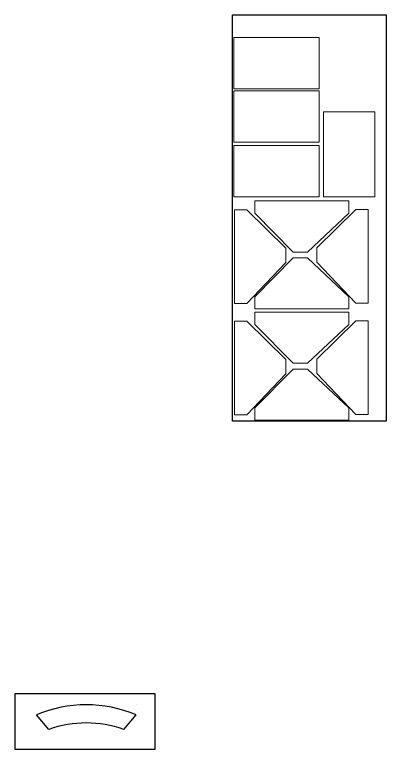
# Model space of a CAD drawing. Header units: millimetres. Extents: x -190679 to -115036, y 116840 to 137731.
# Drawn here: x -134024 to -130402, y 130559 to 137731 of the extents above; entities that cross this region are included whole.
import ezdxf

# ---------------------------------------------------------------- set-up
doc = ezdxf.new("R2010")
doc.units = ezdxf.units.MM

msp = doc.modelspace()

# ---------------------------------------------------------------- linework, layer by layer
at = {"color": 0, "linetype": 'ByBlock'}
for p, q in [((-132841.6, 130994.1), (-132841.6, 130994.1)), ((-133692.1, 130752.1), (-133811.6, 130894.1)), ((-132961.1, 130752.1), (-132841.6, 130894.1))]:
    msp.add_line(p, q, dxfattribs=at)
for points in [[(-131902.4, 137730.7), (-130402.4, 137730.7), (-130402.4, 133762), (-131902.4, 133762)], [(-132656.6, 131099.9), (-134024.4, 131099.9), (-134024.4, 130558.8), (-132656.6, 130558.8)]]:
    msp.add_lwpolyline(points, close=True, dxfattribs=at)
at = {"color": 0, "linetype": 'ByBlock', "lineweight": 0}
for points in [[(-131056.9, 137006.7), (-131886.9, 137006.7), (-131886.9, 137506.7), (-131056.9, 137506.7)], [(-131056.9, 136485.8), (-131886.9, 136485.8), (-131886.9, 136985.8), (-131056.9, 136985.8)], [(-131013, 135952.4), (-131013, 136782.4), (-130513, 136782.4), (-130513, 135952.4)], [(-131056.9, 135952.4), (-131886.9, 135952.4), (-131886.9, 136452.4), (-131056.9, 136452.4)], [(-131684, 135913.3), (-130769, 135913.3), (-130769, 135793.3), (-131169, 135413.3), (-131309, 135413.3), (-131684, 135793.3)], [(-131880.4, 135826.1), (-131880.4, 134911.1), (-131760.4, 134911.1), (-131380.4, 135311.1), (-131380.4, 135451.1), (-131760.4, 135826.1)], [(-130579, 135828.9), (-130579, 134913.9), (-130699, 134913.9), (-131079, 135313.9), (-131079, 135453.9), (-130699, 135828.9)], [(-131684, 134857.7), (-130769, 134857.7), (-130769, 134977.7), (-131169, 135357.7), (-131309, 135357.7), (-131684, 134977.7)], [(-131684, 134827), (-130769, 134827), (-130769, 134707), (-131169, 134327), (-131309, 134327), (-131684, 134707)], [(-131880.4, 134739.8), (-131880.4, 133824.8), (-131760.4, 133824.8), (-131380.4, 134224.8), (-131380.4, 134364.8), (-131760.4, 134739.8)], [(-130579, 134742.6), (-130579, 133827.6), (-130699, 133827.6), (-131079, 134227.6), (-131079, 134367.6), (-130699, 134742.6)], [(-131684, 133771.4), (-130769, 133771.4), (-130769, 133891.4), (-131169, 134271.4), (-131309, 134271.4), (-131684, 133891.4)]]:
    msp.add_lwpolyline(points, close=True, dxfattribs=at)
at = {"color": 0, "linetype": 'ByBlock'}
for centre, radius, start, end in [((-133326.6, 129767.8), 1226.3, 66.70127, 113.29468), ((-133326.6, 129740.4), 1075.7, 70.1361, 109.8639)]:
    msp.add_arc(centre, radius, start, end, dxfattribs=at)

doc.saveas('drawing.dxf')
